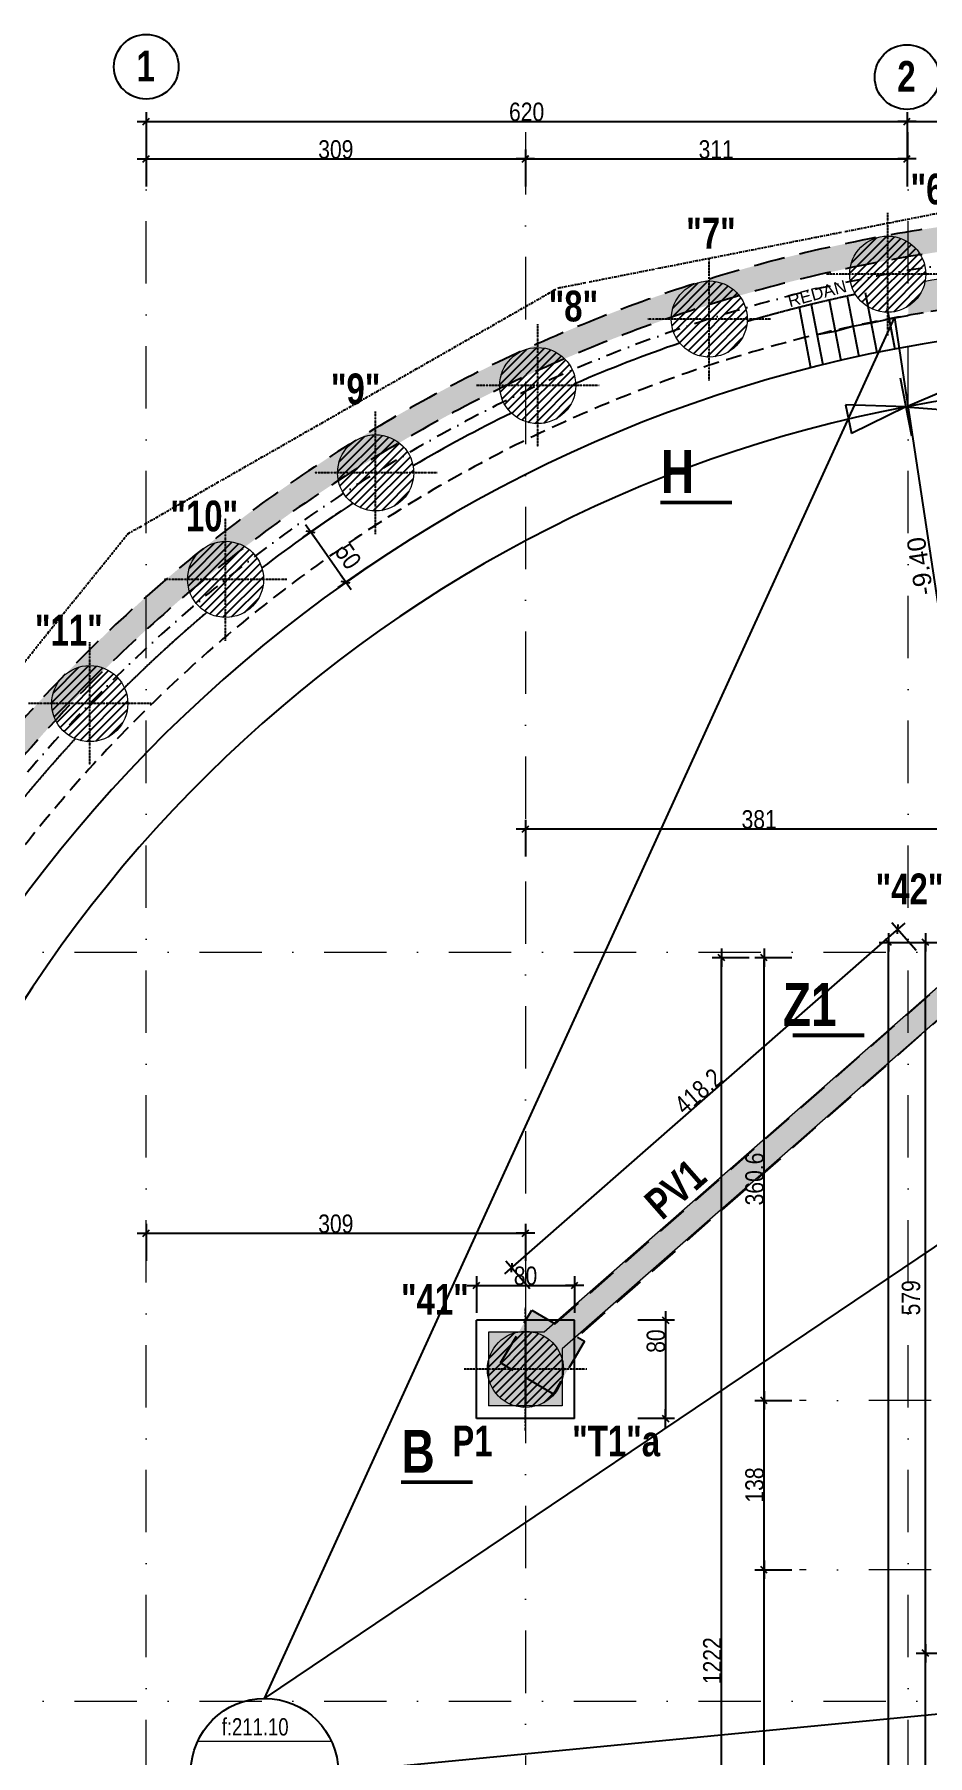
# Model space of a CAD drawing. Header units: millimetres. Extents: x 0 to 26991, y -21919 to -4.
# Drawn here: x 15247 to 15975, y -19179 to -17778 of the extents above; entities that cross this region are included whole.
import ezdxf
from ezdxf.enums import TextEntityAlignment as Align

# ---------------------------------------------------------------- set-up
doc = ezdxf.new("R2010")
doc.units = ezdxf.units.MM
doc.linetypes.add('CACHEX2', pattern=[19.05, 12.7, -6.35])
doc.linetypes.add('TIRETPTX2', pattern=[50.8, 25.4, -12.7, 0, -12.7])
for name, color, linetype in [('01_cote_gen', 4, 'Continuous'), ('01_linteaux', 2, 'Continuous'), ('01_murs_sup', 2, 'CACHEX2'), ('01_poch_murs', 253, 'Continuous'), ('01_texte', 230, 'Continuous'), ('AA_COTES', 2, 'Continuous')]:
    doc.layers.add(name, color=color, linetype=linetype)
for name, color, linetype, lineweight in [('01_murs_coup', 5, 'Continuous', 60), ('01_PIEUX', 5, 'Continuous', 60), ('01_tram_axes', 2, 'TIRETPTX2', 9)]:
    doc.layers.add(name, color=color, linetype=linetype, lineweight=lineweight)
doc.styles.add('Eurostile', font='')
doc.styles.add('impact', font='impact.ttf')
doc.styles.add('MATTE_TXT', font='arial.ttf')
doc.styles.add('STYLE2', font='ARIALN.TTF')
doc.styles.get('Eurostile').set_extended_font_data('Eurostile')
doc.dimstyles.new('JB50', dxfattribs={"dimscale": 0.1, "dimtxt": 150, "dimasz": 15, "dimexe": 0.1, "dimexo": 0.1, "dimgap": 0.09, "dimtad": 1, "dimdec": 1, "dimdsep": 46, "dimtxsty": 'STYLE2', "dimblk1": 'BOND_G', "dimblk2": 'BOND_D', "dimsah": 1, "dimcen": 1.5, "dimdle": 0.01, "dimse1": 1, "dimse2": 1, "dimclrd": 4, "dimclre": 2, "dimclrt": 6, "dimazin": 2, "dimtfac": 2.333333, "dimtdec": 1, "dimtix": 1, "dimtmove": 2, "dimatfit": 3, "dimldrblk": 'BOND_G', "dimfxl": 1, "dimtolj": 1, "dimtzin": 0, "dimarcsym": 0})
pattern_1 = [(135, (-53.299, 4582.9386), (-11.2253202, 9e-16), [7.9375, -7.9375])]

# ---------------------------------------------------------------- blocks, each defined once
blk = doc.blocks.new('BOND_G')
at = {"layer": 'AA_COTES', "color": 0}
for p, q in [((0, -5), (0, 15)), ((5, 0), (-5, 0)), ((1.77, 1.77), (-1.77, -1.77))]:
    blk.add_line(p, q, dxfattribs=at)
blk = doc.blocks.new('BOND_D')
at = {"layer": 'AA_COTES', "color": 0}
for p, q in [((5, 0), (-5, 0)), ((-1.77, -1.77), (1.77, 1.77)), ((0, 5), (0, -15))]:
    blk.add_line(p, q, dxfattribs=at)
blk = doc.blocks.new('*D1615')
at = {"layer": '01_cote_gen', "color": 4, "lineweight": -2, "transparency": 16777216}
blk.add_line((15943, -20173.5), (15943, -18518.5), dxfattribs=at)
at = {"layer": 'Defpoints', "color": 0, "transparency": 16777216}
for p in [(15943, -18517), (16474, -18517), (16371.8, -20175)]:
    blk.add_point(p, dxfattribs=at)
at = {"layer": '01_cote_gen', "color": 4, "lineweight": -2, "transparency": 16777216, "xscale": 1.5, "yscale": 1.5, "zscale": 1.5}
for name, p, rotation in [('BOND_D', (15943, -18517), 90), ('BOND_G', (15943, -20175), 270)]:
    blk.add_blockref(name, p, dxfattribs=dict(at, rotation=rotation))
at = {"layer": '01_cote_gen', "color": 6, "transparency": 16777216, "insert": (15935.3, -19346), "char_height": 15, "attachment_point": 5, "rotation": 90, "style": 'STYLE2'}
blk.add_mtext('\\A1;1658', dxfattribs=at)
blk = doc.blocks.new('*D1493')
at = {"layer": '01_cote_gen', "color": 4, "lineweight": -2, "transparency": 16777216}
blk.add_line((15973.2, -19094.4), (15973.2, -18518.5), dxfattribs=at)
at = {"layer": 'Defpoints', "color": 0, "transparency": 16777216}
for p in [(15973.2, -18517), (16048, -18517), (16048, -19095.9)]:
    blk.add_point(p, dxfattribs=at)
at = {"layer": '01_cote_gen', "color": 4, "lineweight": -2, "transparency": 16777216, "xscale": 1.5, "yscale": 1.5, "zscale": 1.5}
for name, p, rotation in [('BOND_D', (15973.2, -18517), 90), ('BOND_G', (15973.2, -19095.9), 270)]:
    blk.add_blockref(name, p, dxfattribs=dict(at, rotation=rotation))
at = {"layer": '01_cote_gen', "color": 6, "transparency": 16777216, "insert": (15961.5, -18806.4), "char_height": 15, "attachment_point": 5, "rotation": 90, "style": 'STYLE2'}
blk.add_mtext('\\A1;579', dxfattribs=at)
blk = doc.blocks.new('*D1494')
at = {"layer": '01_cote_gen', "color": 4, "lineweight": -2, "transparency": 16777216}
blk.add_line((15973.2, -20173.5), (15973.2, -19097.4), dxfattribs=at)
at = {"layer": 'Defpoints', "color": 0, "transparency": 16777216}
for p in [(15973.2, -19095.9), (15995.7, -19095.9), (15965.7, -20175)]:
    blk.add_point(p, dxfattribs=at)
at = {"layer": '01_cote_gen', "color": 4, "lineweight": -2, "transparency": 16777216, "xscale": 1.5, "yscale": 1.5, "zscale": 1.5}
for name, p, rotation in [('BOND_D', (15973.2, -19095.9), 90), ('BOND_G', (15973.2, -20175), 270)]:
    blk.add_blockref(name, p, dxfattribs=dict(at, rotation=rotation))
at = {"layer": '01_cote_gen', "color": 6, "transparency": 16777216, "insert": (15965.6, -19635.4), "char_height": 15, "attachment_point": 5, "rotation": 90, "style": 'STYLE2'}
blk.add_mtext('\\A1;1079', dxfattribs=at)
blk = doc.blocks.new('*D1770')
at = {"layer": '01_cote_gen', "color": 4, "lineweight": -2, "transparency": 16777216}
blk.add_line((15339.7, -17848.4), (15956.7, -17848.4), dxfattribs=at)
at = {"layer": 'Defpoints', "color": 0, "transparency": 16777216}
for p in [(15338.2, -17852.1), (15958.2, -17848.4), (15958.2, -17852.1)]:
    blk.add_point(p, dxfattribs=at)
at = {"layer": '01_cote_gen', "color": 4, "lineweight": -2, "transparency": 16777216, "xscale": 1.5, "yscale": 1.5, "zscale": 1.5, "rotation": 180}
blk.add_blockref('BOND_G', (15338.2, -17848.4), dxfattribs=at)
at = {"layer": '01_cote_gen', "color": 4, "lineweight": -2, "transparency": 16777216, "xscale": 1.5, "yscale": 1.5, "zscale": 1.5}
blk.add_blockref('BOND_D', (15958.2, -17848.4), dxfattribs=at)
at = {"layer": '01_cote_gen', "color": 6, "transparency": 16777216, "insert": (15648.2, -17840.7), "char_height": 15, "attachment_point": 5, "style": 'STYLE2'}
blk.add_mtext('\\A1;620', dxfattribs=at)
blk = doc.blocks.new('*D1771')
at = {"layer": '01_cote_gen', "color": 4, "lineweight": -2, "transparency": 16777216}
blk.add_line((15959.7, -17848.4), (16506.7, -17848.4), dxfattribs=at)
at = {"layer": 'Defpoints', "color": 0, "transparency": 16777216}
for p in [(16508.2, -17809.9), (15958.2, -17852.1), (16508.2, -17848.4)]:
    blk.add_point(p, dxfattribs=at)
at = {"layer": '01_cote_gen', "color": 4, "lineweight": -2, "transparency": 16777216, "xscale": 1.5, "yscale": 1.5, "zscale": 1.5, "rotation": 180}
blk.add_blockref('BOND_G', (15958.2, -17848.4), dxfattribs=at)
at = {"layer": '01_cote_gen', "color": 4, "lineweight": -2, "transparency": 16777216, "xscale": 1.5, "yscale": 1.5, "zscale": 1.5}
blk.add_blockref('BOND_D', (16508.2, -17848.4), dxfattribs=at)
at = {"layer": '01_cote_gen', "color": 6, "transparency": 16777216, "insert": (16233.2, -17840.7), "char_height": 15, "attachment_point": 5, "style": 'STYLE2'}
blk.add_mtext('\\A1;550', dxfattribs=at)
blk = doc.blocks.new('*D1799')
at = {"layer": '01_cote_gen', "color": 4, "lineweight": -2, "ltscale": 3, "transparency": 16777216}
blk.add_line((15500, -18222.5), (15473.1, -18184), dxfattribs=at)
at = {"layer": 'Defpoints', "color": 0, "ltscale": 3, "transparency": 16777216}
for p in [(15478.2, -18178.6), (15472.3, -18182.7), (15506.7, -18219.7)]:
    blk.add_point(p, dxfattribs=at)
at = {"layer": '01_cote_gen', "color": 4, "lineweight": -2, "ltscale": 3, "transparency": 16777216, "xscale": 1.5, "yscale": 1.5, "zscale": 1.5}
for name, p, rotation in [('BOND_D', (15472.3, -18182.7), 124.8244641136882), ('BOND_G', (15500.8, -18223.8), 304.8244641136882)]:
    blk.add_blockref(name, p, dxfattribs=dict(at, rotation=rotation))
at = {"layer": '01_cote_gen', "color": 6, "ltscale": 3, "transparency": 16777216, "insert": (15502.8, -18202.6), "char_height": 15, "attachment_point": 5, "rotation": 304.8245, "style": 'STYLE2'}
blk.add_mtext('\\A1;50', dxfattribs=at)
blk = doc.blocks.new('*D1773')
at = {"layer": '01_cote_gen', "color": 4, "lineweight": -2, "ltscale": 3, "transparency": 16777216}
blk.add_line((15841.7, -18888.5), (15841.7, -18530.9), dxfattribs=at)
at = {"layer": 'Defpoints', "color": 0, "ltscale": 3, "transparency": 16777216}
for p in [(15829.5, -18529.4), (15841.7, -18529.4), (15864.2, -18890)]:
    blk.add_point(p, dxfattribs=at)
at = {"layer": '01_cote_gen', "color": 4, "lineweight": -2, "ltscale": 3, "transparency": 16777216, "xscale": 1.5, "yscale": 1.5, "zscale": 1.5}
for name, p, rotation in [('BOND_D', (15841.7, -18529.4), 90), ('BOND_G', (15841.7, -18890), 270)]:
    blk.add_blockref(name, p, dxfattribs=dict(at, rotation=rotation))
at = {"layer": '01_cote_gen', "color": 6, "ltscale": 3, "transparency": 16777216, "insert": (15834, -18709.7), "char_height": 15, "attachment_point": 5, "rotation": 90, "style": 'STYLE2'}
blk.add_mtext('\\A1;360.6', dxfattribs=at)
blk = doc.blocks.new('*D1774')
at = {"layer": '01_cote_gen', "color": 4, "lineweight": -2, "ltscale": 3, "transparency": 16777216}
blk.add_line((15339.7, -18753.8), (15645.8, -18753.8), dxfattribs=at)
at = {"layer": 'Defpoints', "color": 0, "ltscale": 3, "transparency": 16777216}
for p in [(15647.3, -18753.8), (15338.2, -18794.5), (15647.3, -18794.5)]:
    blk.add_point(p, dxfattribs=at)
at = {"layer": '01_cote_gen', "color": 4, "lineweight": -2, "ltscale": 3, "transparency": 16777216, "xscale": 1.5, "yscale": 1.5, "zscale": 1.5, "rotation": 180}
blk.add_blockref('BOND_G', (15338.2, -18753.8), dxfattribs=at)
at = {"layer": '01_cote_gen', "color": 4, "lineweight": -2, "ltscale": 3, "transparency": 16777216, "xscale": 1.5, "yscale": 1.5, "zscale": 1.5}
blk.add_blockref('BOND_D', (15647.3, -18753.8), dxfattribs=at)
at = {"layer": '01_cote_gen', "color": 6, "ltscale": 3, "transparency": 16777216, "insert": (15492.7, -18746.2), "char_height": 15, "attachment_point": 5, "style": 'STYLE2'}
blk.add_mtext('\\A1;309', dxfattribs=at)
blk = doc.blocks.new('*D1802')
at = {"layer": '01_cote_gen', "color": 4, "lineweight": -2, "ltscale": 3, "transparency": 16777216}
blk.add_line((15339.7, -17878.9), (15645.7, -17878.9), dxfattribs=at)
at = {"layer": 'Defpoints', "color": 0, "ltscale": 3, "transparency": 16777216}
for p in [(15647.2, -17878.9), (15338.2, -17943.7), (15647.2, -17981)]:
    blk.add_point(p, dxfattribs=at)
at = {"layer": '01_cote_gen', "color": 4, "lineweight": -2, "ltscale": 3, "transparency": 16777216, "xscale": 1.5, "yscale": 1.5, "zscale": 1.5, "rotation": 180}
blk.add_blockref('BOND_G', (15338.2, -17878.9), dxfattribs=at)
at = {"layer": '01_cote_gen', "color": 4, "lineweight": -2, "ltscale": 3, "transparency": 16777216, "xscale": 1.5, "yscale": 1.5, "zscale": 1.5}
blk.add_blockref('BOND_D', (15647.2, -17878.9), dxfattribs=at)
at = {"layer": '01_cote_gen', "color": 6, "ltscale": 3, "transparency": 16777216, "insert": (15492.7, -17871.3), "char_height": 15, "attachment_point": 5, "style": 'STYLE2'}
blk.add_mtext('\\A1;309', dxfattribs=at)
blk = doc.blocks.new('*D1803')
at = {"layer": '01_cote_gen', "color": 4, "lineweight": -2, "ltscale": 3, "transparency": 16777216}
blk.add_line((15648.8, -17878.9), (15956.7, -17878.9), dxfattribs=at)
at = {"layer": 'Defpoints', "color": 0, "ltscale": 3, "transparency": 16777216}
for p in [(15958.2, -17878.9), (15647.3, -17901.4), (15958.2, -18066.8)]:
    blk.add_point(p, dxfattribs=at)
at = {"layer": '01_cote_gen', "color": 4, "lineweight": -2, "ltscale": 3, "transparency": 16777216, "xscale": 1.5, "yscale": 1.5, "zscale": 1.5, "rotation": 180}
blk.add_blockref('BOND_G', (15647.3, -17878.9), dxfattribs=at)
at = {"layer": '01_cote_gen', "color": 4, "lineweight": -2, "ltscale": 3, "transparency": 16777216, "xscale": 1.5, "yscale": 1.5, "zscale": 1.5}
blk.add_blockref('BOND_D', (15958.2, -17878.9), dxfattribs=at)
at = {"layer": '01_cote_gen', "color": 6, "ltscale": 3, "transparency": 16777216, "insert": (15802.7, -17871.3), "char_height": 15, "attachment_point": 5, "style": 'STYLE2'}
blk.add_mtext('\\A1;311', dxfattribs=at)
blk = doc.blocks.new('*D1775')
at = {"layer": '01_cote_gen', "color": 4, "lineweight": -2, "ltscale": 3, "transparency": 16777216}
blk.add_line((15841.7, -19749.8), (15841.7, -19029.4), dxfattribs=at)
at = {"layer": 'Defpoints', "color": 0, "ltscale": 3, "transparency": 16777216}
for p in [(15841.7, -19027.9), (15901.6, -19027.9), (15908.9, -19751.3)]:
    blk.add_point(p, dxfattribs=at)
at = {"layer": '01_cote_gen', "color": 4, "lineweight": -2, "ltscale": 3, "transparency": 16777216, "xscale": 1.5, "yscale": 1.5, "zscale": 1.5}
for name, p, rotation in [('BOND_D', (15841.7, -19027.9), 90), ('BOND_G', (15841.7, -19751.3), 270)]:
    blk.add_blockref(name, p, dxfattribs=dict(at, rotation=rotation))
at = {"layer": '01_cote_gen', "color": 6, "ltscale": 3, "transparency": 16777216, "insert": (15834, -19389.6), "char_height": 15, "attachment_point": 5, "rotation": 90, "style": 'STYLE2'}
blk.add_mtext('\\A1;723.4', dxfattribs=at)
blk = doc.blocks.new('*D1776')
at = {"layer": '01_cote_gen', "color": 4, "lineweight": -2, "ltscale": 3, "transparency": 16777216}
blk.add_line((15841.7, -19026.4), (15841.7, -18891.5), dxfattribs=at)
at = {"layer": 'Defpoints', "color": 0, "ltscale": 3, "transparency": 16777216}
for p in [(15841.7, -18890), (15901.6, -18890), (15864.2, -19027.9)]:
    blk.add_point(p, dxfattribs=at)
at = {"layer": '01_cote_gen', "color": 4, "lineweight": -2, "ltscale": 3, "transparency": 16777216, "xscale": 1.5, "yscale": 1.5, "zscale": 1.5}
for name, p, rotation in [('BOND_D', (15841.7, -18890), 90), ('BOND_G', (15841.7, -19027.9), 270)]:
    blk.add_blockref(name, p, dxfattribs=dict(at, rotation=rotation))
at = {"layer": '01_cote_gen', "color": 6, "ltscale": 3, "transparency": 16777216, "insert": (15834, -18958.9), "char_height": 15, "attachment_point": 5, "rotation": 90, "style": 'STYLE2'}
blk.add_mtext('\\A1;138', dxfattribs=at)
blk = doc.blocks.new('*D1777')
at = {"layer": '01_cote_gen', "color": 4, "lineweight": -2, "ltscale": 3, "transparency": 16777216}
blk.add_line((15807, -19749.8), (15807, -18530.9), dxfattribs=at)
at = {"layer": 'Defpoints', "color": 0, "ltscale": 3, "transparency": 16777216}
for p in [(15807, -18529.4), (15857.6, -18529.4), (15756.9, -19751.3)]:
    blk.add_point(p, dxfattribs=at)
at = {"layer": '01_cote_gen', "color": 4, "lineweight": -2, "ltscale": 3, "transparency": 16777216, "xscale": 1.5, "yscale": 1.5, "zscale": 1.5}
for name, p, rotation in [('BOND_D', (15807, -18529.4), 90), ('BOND_G', (15807, -19751.3), 270)]:
    blk.add_blockref(name, p, dxfattribs=dict(at, rotation=rotation))
at = {"layer": '01_cote_gen', "color": 6, "ltscale": 3, "transparency": 16777216, "insert": (15799.5, -19102), "char_height": 15, "attachment_point": 5, "rotation": 90, "style": 'STYLE2'}
blk.add_mtext('\\A1;1222', dxfattribs=at)
blk = doc.blocks.new('*D1787')
at = {"layer": '01_cote_gen', "color": 4, "lineweight": -2, "ltscale": 3, "transparency": 16777216}
blk.add_line((15608.8, -18796.3), (15685.8, -18796.3), dxfattribs=at)
at = {"layer": 'Defpoints', "color": 0, "ltscale": 3, "transparency": 16777216}
for p in [(15687.3, -18796.3), (15607.3, -18874), (15687.3, -18874)]:
    blk.add_point(p, dxfattribs=at)
at = {"layer": '01_cote_gen', "color": 4, "lineweight": -2, "ltscale": 3, "transparency": 16777216, "xscale": 1.5, "yscale": 1.5, "zscale": 1.5, "rotation": 180}
blk.add_blockref('BOND_G', (15607.3, -18796.3), dxfattribs=at)
at = {"layer": '01_cote_gen', "color": 4, "lineweight": -2, "ltscale": 3, "transparency": 16777216, "xscale": 1.5, "yscale": 1.5, "zscale": 1.5}
blk.add_blockref('BOND_D', (15687.3, -18796.3), dxfattribs=at)
at = {"layer": '01_cote_gen', "color": 6, "ltscale": 3, "transparency": 16777216, "insert": (15647.3, -18788.6), "char_height": 15, "attachment_point": 5, "style": 'STYLE2'}
blk.add_mtext('\\A1;80', dxfattribs=at)
blk = doc.blocks.new('*D1788')
at = {"layer": '01_cote_gen', "color": 4, "lineweight": -2, "ltscale": 3, "transparency": 16777216}
blk.add_line((15761.3, -18826.2), (15761.3, -18903.2), dxfattribs=at)
at = {"layer": 'Defpoints', "color": 0, "ltscale": 3, "transparency": 16777216}
for p in [(15686.3, -18824.7), (15687.3, -18904.7), (15761.3, -18904.7)]:
    blk.add_point(p, dxfattribs=at)
at = {"layer": '01_cote_gen', "color": 4, "lineweight": -2, "ltscale": 3, "transparency": 16777216, "xscale": 1.5, "yscale": 1.5, "zscale": 1.5}
for name, p, rotation in [('BOND_G', (15761.3, -18824.7), 90), ('BOND_D', (15761.3, -18904.7), 270)]:
    blk.add_blockref(name, p, dxfattribs=dict(at, rotation=rotation))
at = {"layer": '01_cote_gen', "color": 6, "ltscale": 3, "transparency": 16777216, "insert": (15753.6, -18841.7), "char_height": 15, "attachment_point": 5, "rotation": 90, "style": 'STYLE2'}
blk.add_mtext('\\A1;80', dxfattribs=at)
blk = doc.blocks.new('*D1815')
at = {"layer": '01_cote_gen', "color": 4, "lineweight": -2, "transparency": 16777216}
blk.add_line((15648.8, -18424.6), (16026.7, -18424.6), dxfattribs=at)
at = {"layer": 'Defpoints', "color": 0, "transparency": 16777216}
for p in [(16028.2, -18424.6), (15647.3, -18451.6), (16028.2, -18451.6)]:
    blk.add_point(p, dxfattribs=at)
at = {"layer": '01_cote_gen', "color": 4, "lineweight": -2, "transparency": 16777216, "xscale": 1.5, "yscale": 1.5, "zscale": 1.5, "rotation": 180}
blk.add_blockref('BOND_G', (15647.3, -18424.6), dxfattribs=at)
at = {"layer": '01_cote_gen', "color": 4, "lineweight": -2, "transparency": 16777216, "xscale": 1.5, "yscale": 1.5, "zscale": 1.5}
blk.add_blockref('BOND_D', (16028.2, -18424.6), dxfattribs=at)
at = {"layer": '01_cote_gen', "color": 6, "transparency": 16777216, "insert": (15837.7, -18416.9), "char_height": 15, "attachment_point": 5, "style": 'STYLE2'}
blk.add_mtext('\\A1;381', dxfattribs=at)
blk = doc.blocks.new('*D1822')
at = {"layer": '01_cote_gen', "color": 4, "lineweight": -2, "transparency": 16777216}
blk.add_line((15637.2, -18780.9), (15949.6, -18507.3), dxfattribs=at)
at = {"layer": 'Defpoints', "color": 0, "transparency": 16777216}
for p in [(15950.7, -18506.3), (15988.2, -18549.1), (15673.6, -18824.7)]:
    blk.add_point(p, dxfattribs=at)
at = {"layer": '01_cote_gen', "color": 4, "lineweight": -2, "transparency": 16777216, "xscale": 1.5, "yscale": 1.5, "zscale": 1.5}
for name, p, rotation in [('BOND_D', (15950.7, -18506.3), 41.2122092456602), ('BOND_G', (15636.1, -18781.9), 221.2122092456602)]:
    blk.add_blockref(name, p, dxfattribs=dict(at, rotation=rotation))
at = {"layer": '01_cote_gen', "color": 6, "transparency": 16777216, "insert": (15788.3, -18638.3), "char_height": 15, "attachment_point": 5, "rotation": 41.2122, "style": 'STYLE2'}
blk.add_mtext('\\A1;418.2', dxfattribs=at)

msp = doc.modelspace()

# ---------------------------------------------------------------- hatches: boundary and pattern name
at = {"layer": '01_murs_sup'}
h = msp.add_hatch(dxfattribs=at)
h.set_pattern_fill('DASH', color=256, scale=2.5, angle=135)
h.set_pattern_definition(pattern_1)
h.paths.add_polyline_path([(16702.22, -17921.97), (16121.62, -17921.97, 0.3086562), (14990.88, -18752.71), (14784.2, -19435.8, 0.8815934), (16413.22, -20219.3), (16413.22, -20305), (16517.22, -20305), (16517.22, -20174.96), (17705.22, -20174.96), (17705.22, -19646.96), (17685.22, -19646.96), (17685.22, -20149.96), (17128.22, -20149.96), (17128.22, -19646.96), (17108.22, -19646.96), (17108.22, -20149.96), (16517.22, -20149.96), (16517.22, -19646.98), (16497.22, -19646.98), (16497.22, -20149.96), (16413.22, -20149.96), (16413.22, -20181.42, -0.8977307), (14803.26, -19441.87), (15009.9, -18758.93, -0.3084793), (16121.97, -17941.97), (16702.22, -17941.97)])
h.paths.add_polyline_path([(16497.22, -20175), (16497.22, -20285), (16433.22, -20285), (16433.22, -20175)], flags=16)
h = msp.add_hatch(dxfattribs=at)
h.set_pattern_fill('DASH', color=256, scale=2.5, angle=135)
h.set_pattern_definition(pattern_1)
h.paths.add_polyline_path([(18906.12, -18516.96), (17707.22, -18516.96), (17707.22, -19046.96), (17727.22, -19046.96), (17727.22, -18541.96), (18284.22, -18541.96), (18284.22, -19046.96), (18304.22, -19046.96), (18304.22, -18541.96), (18564.22, -18541.96), (18564.22, -19046.96), (18584.22, -19046.96), (18584.22, -18541.96), (18906.12, -18541.96)])
h.paths.add_polyline_path([(19130.22, -18516.96), (18996.12, -18516.96), (18996.12, -18541.96), (19110.22, -18541.96), (19110.22, -20149.96), (18849.22, -20149.96), (18849.22, -19596.96), (18687.42, -19596.96), (18687.42, -19616.96), (18692.22, -19616.96), (18692.22, -20149.96), (18685.22, -20149.96), (18685.22, -20174.96), (18693.22, -20174.96), (18693.22, -20308.94), (18709.22, -20308.94), (18709.22, -20174.96), (18720.22, -20174.96), (18720.22, -20149.96), (18709.22, -20149.96), (18709.22, -19616.96), (18830.22, -19616.96), (18830.22, -20149.96), (18826.91, -20149.96), (18826.91, -20174.96), (18829.22, -20174.96), (18829.22, -20308.94), (18845.22, -20308.94), (18845.22, -20174.96), (19130.22, -20174.96)])
h.paths.add_polyline_path([(18572.22, -19616.96), (18584.22, -19616.96), (18584.22, -19596.96), (18554.22, -19596.96), (18554.22, -20149.96), (18304.22, -20149.96), (18304.22, -19646.96), (18284.22, -19646.96), (18284.22, -20149.96), (17727.22, -20149.96), (17727.22, -19646.96), (17707.22, -19646.96), (17707.22, -20174.96), (18577.22, -20174.96), (18577.22, -20149.96), (18572.22, -20149.96)])
h.paths.add_polyline_path([(17705.22, -18516.96), (16025.15, -18516.96), (15671.42, -18827.7), (15652.33, -18816.44), (15626.93, -18859.51), (15670, -18884.91), (15695.4, -18841.84), (15689.55, -18838.39), (16026.78, -18541.96), (16312.22, -18541.96), (16312.22, -19095.92), (16572.22, -19095.92), (16572.22, -19077.92), (16517.22, -19077.92), (16517.23, -18839.96), (16497.23, -18839.96), (16497.22, -19077.92), (16332.22, -19077.92), (16332.22, -18729.96), (16340.22, -18729.96), (16340.22, -18711.96), (16332.22, -18711.96), (16332.22, -18541.96), (16682.22, -18541.96), (16682.22, -18711.96), (16442.22, -18711.96), (16442.22, -18729.96), (16497.23, -18729.96), (16497.23, -18737.96), (16517.23, -18737.96), (16517.23, -18729.96), (16682.22, -18729.96), (16682.22, -19077.92), (16674.22, -19077.92), (16674.22, -19095.92), (16700.22, -19095.92), (16700.22, -18541.96), (17108.22, -18541.96), (17108.22, -19046.96), (17128.22, -19046.96), (17128.22, -18541.96), (17685.22, -18541.96), (17685.22, -19046.96), (17705.22, -19046.96)])
at = {"layer": '01_poch_murs'}
h = msp.add_hatch(dxfattribs=at)
h.set_pattern_fill('ANSI31', color=256, scale=1.5)
h.set_pattern_definition([(45, (-2266.2296, -9269.5257), (-3.367596, 3.367596), [])])
h.paths.add_polyline_path([(15942.46, -17941.79, 0.4142136), (15911.46, -17972.79), (15942.46, -17972.79)])
h.paths.add_polyline_path([(15942.46, -17972.79), (15911.46, -17972.79, 0.4142136), (15942.46, -18003.79)])
h.paths.add_polyline_path([(15942.46, -17941.79), (15942.46, -17972.79), (15973.46, -17972.79, 0.4142136)])
h.paths.add_polyline_path([(15973.46, -17972.79), (15942.46, -17972.79), (15942.46, -18003.79, 0.4142136)])
at = {"layer": '01_poch_murs', "ltscale": 3}
h = msp.add_hatch(color=256, dxfattribs=at)
h.dxf.hatch_style = 1
h.paths.add_polyline_path([(16212.32, -17964.24), (16120.38, -17965.09, -0.6667086), (16063.2, -17967.53, 0.0189179), (15972.9, -17978.66, -0.2058076), (15959.15, -17998.92), (15959.15, -18006.35, -0.0349764), (16122.8, -17988.97), (16311.48, -17988.97), (16311.48, -17963.97), (16270.18, -17963.97, -0.686668)])
at = {"layer": '01_poch_murs'}
h = msp.add_hatch(dxfattribs=at)
h.set_pattern_fill('ANSI31', color=256, scale=1.5)
h.set_pattern_definition([(45, (-2411.6547, -9306.0733), (-3.367596, 3.367596), [])])
h.paths.add_polyline_path([(15797.04, -17978.34, 0.4142136), (15766.04, -18009.34), (15797.04, -18009.34)])
h.paths.add_polyline_path([(15797.04, -18009.34), (15766.04, -18009.34, 0.4142136), (15797.04, -18040.34)])
h.paths.add_polyline_path([(15797.04, -17978.34), (15797.04, -18009.34), (15828.04, -18009.34, 0.4142136)])
h.paths.add_polyline_path([(15828.04, -18009.34), (15797.04, -18009.34), (15797.04, -18040.34, 0.4142136)])
at = {"layer": '01_poch_murs', "ltscale": 3}
h = msp.add_hatch(color=256, dxfattribs=at)
h.dxf.hatch_style = 1
h.paths.add_polyline_path([(15942.46, -18003.79), (15942.46, -18009.43, -0.0002252), (15943.5, -18009.23)])
at = {"layer": '01_poch_murs'}
h = msp.add_hatch(dxfattribs=at)
h.set_pattern_fill('ANSI31', color=256, scale=1.5)
h.set_pattern_definition([(45, (-2551.4635, -9360.274), (-3.367596, 3.367596), [])])
h.paths.add_polyline_path([(15657.23, -18032.54, 0.4142136), (15626.23, -18063.54), (15657.23, -18063.54)])
h.paths.add_polyline_path([(15657.23, -18063.54), (15626.23, -18063.54, 0.4142136), (15657.23, -18094.54)])
h.paths.add_polyline_path([(15657.23, -18032.54), (15657.23, -18063.54), (15688.23, -18063.54, 0.4142136)])
h.paths.add_polyline_path([(15688.23, -18063.54), (15657.23, -18063.54), (15657.23, -18094.54, 0.4142136)])
h = msp.add_hatch(dxfattribs=at)
h.set_pattern_fill('ANSI31', color=256, scale=1.5)
h.set_pattern_definition([(45, (-2683.522, -9431.3004), (-3.367596, 3.367596), [])])
h.paths.add_polyline_path([(15525.17, -18103.57, 0.4142136), (15494.17, -18134.57), (15525.17, -18134.57)])
h.paths.add_polyline_path([(15525.17, -18134.57), (15494.17, -18134.57, 0.4142136), (15525.17, -18165.57)])
h.paths.add_polyline_path([(15525.17, -18103.57), (15525.17, -18134.57), (15556.17, -18134.57, 0.4142136)])
h.paths.add_polyline_path([(15556.17, -18134.57), (15525.17, -18134.57), (15525.17, -18165.57, 0.4142136)])
h = msp.add_hatch(dxfattribs=at)
h.set_pattern_fill('ANSI31', color=256, scale=1.5)
h.set_pattern_definition([(45, (-2805.8146, -9518.0685), (-3.367596, 3.367596), [])])
h.paths.add_polyline_path([(15402.88, -18190.34, 0.4142136), (15371.88, -18221.34), (15402.88, -18221.34)])
h.paths.add_polyline_path([(15402.88, -18221.34), (15371.88, -18221.34, 0.4142136), (15402.88, -18252.34)])
h.paths.add_polyline_path([(15402.88, -18190.34), (15402.88, -18221.34), (15433.88, -18221.34, 0.4142136)])
h.paths.add_polyline_path([(15433.88, -18221.34), (15402.88, -18221.34), (15402.88, -18252.34, 0.4142136)])
h = msp.add_hatch(dxfattribs=at)
h.set_pattern_fill('ANSI31', color=256, scale=1.5)
h.set_pattern_definition([(45, (-2916.475, -9619.254), (-3.367596, 3.367596), [])])
h.paths.add_polyline_path([(15292.22, -18291.52, 0.4142136), (15261.22, -18322.52), (15292.22, -18322.52)])
h.paths.add_polyline_path([(15292.22, -18322.52), (15261.22, -18322.52, 0.4142136), (15292.22, -18353.52)])
h.paths.add_polyline_path([(15292.22, -18291.52), (15292.22, -18322.52), (15323.22, -18322.52, 0.4142136)])
h.paths.add_polyline_path([(15323.22, -18322.52), (15292.22, -18322.52), (15292.22, -18353.52, 0.4142136)])
h = msp.add_hatch(color=256, dxfattribs=at)
h.dxf.hatch_style = 1
h.paths.add_polyline_path([(16292.22, -18516.96), (16056.66, -18516.96, -0.1023552), (16059.21, -18529.26, -0.1059186), (16056.48, -18541.96), (16292.22, -18541.96)])
h.paths.add_polyline_path([(16312.22, -18516.96), (16292.22, -18516.96), (16292.22, -18541.96), (16312.22, -18541.96)])
h.paths.add_polyline_path([(16059.21, -18529.26, 0.1023552), (16056.66, -18516.96), (16024.93, -18516.96), (15999, -18539.66, 0.1661434), (16011.48, -18555.36), (16026.78, -18541.96), (16056.48, -18541.96, 0.1059186)])
h.paths.add_polyline_path([(16011.48, -18555.36, -0.1661434), (15999, -18539.66), (15662.46, -18834.41), (15653.93, -18834.41, -0.2819136), (15677.25, -18856.87), (15677.25, -18848.02)])
h.paths.add_polyline_path([(15640.58, -18834.41), (15617.25, -18834.41), (15617.25, -18856.87, -0.2819136)], flags=17)
h.paths.add_polyline_path([(15677.25, -18872.49, -0.2629516), (15656.05, -18894.41), (15677.25, -18894.41)], flags=17)
h.paths.add_polyline_path([(15617.25, -18872.49), (15617.25, -18894.41), (15638.46, -18894.41, -0.2629516)], flags=17)
h.paths.add_polyline_path([(15677.25, -18856.87, 0.2819136), (15653.93, -18834.41), (15640.58, -18834.41, 0.2819136), (15617.25, -18856.87), (15617.25, -18872.49, 0.2629516), (15638.46, -18894.41), (15656.05, -18894.41, 0.2629516), (15677.25, -18872.49)])
h = msp.add_hatch(dxfattribs=at)
h.set_pattern_fill('ANSI31', color=256, scale=1.5)
h.set_pattern_definition([(45, (-2561.4383, -10161.4155), (-3.367596, 3.367596), [])])
h.paths.add_polyline_path([(15647.25, -18833.68, 0.4142136), (15616.25, -18864.68), (15647.25, -18864.68)])
h.paths.add_polyline_path([(15647.25, -18864.68), (15616.25, -18864.68, 0.4142136), (15647.25, -18895.68)])
h.paths.add_polyline_path([(15647.25, -18833.68), (15647.25, -18864.68), (15678.25, -18864.68, 0.4142136)])
h.paths.add_polyline_path([(15678.25, -18864.68), (15647.25, -18864.68), (15647.25, -18895.68, 0.4142136)])

# ---------------------------------------------------------------- linework, layer by layer
at = {"layer": '01_cote_gen', "ltscale": 3}
msp.add_line((15647.25, -18825.4), (15647.25, -18894.41), dxfattribs=at)
at = {"layer": '01_linteaux', "linetype": 'TIRETPTX2', "ltscale": 0.01}
for p, q in [((15942.46, -18022.79), (15942.46, -17922.79)), ((15797.04, -18059.34), (15797.04, -17959.34)), ((15992.46, -17972.79), (15892.46, -17972.79)), ((15847.04, -18009.34), (15747.04, -18009.34)), ((15657.23, -18113.54), (15657.23, -18013.54)), ((15707.23, -18063.54), (15607.23, -18063.54)), ((15525.17, -18184.57), (15525.17, -18084.57)), ((15575.17, -18134.57), (15475.17, -18134.57)), ((15402.88, -18271.34), (15402.88, -18171.34)), ((15452.88, -18221.34), (15352.88, -18221.34)), ((15292.22, -18372.52), (15292.22, -18272.52)), ((15342.22, -18322.52), (15242.22, -18322.52)), ((15647.25, -18914.68), (15647.25, -18814.68)), ((15697.25, -18864.68), (15597.25, -18864.68))]:
    msp.add_line(p, q, dxfattribs=at)
at = {"layer": '01_linteaux'}
for p, q in [((15880.16, -17997.44), (15889.57, -18046.61)), ((15894.76, -17993.97), (15904.18, -18043.11)), ((15909.42, -17990.73), (15918.82, -18039.81)), ((15924.12, -17987.77), (15933.47, -18036.61)), ((15879.86, -18049.04), (15870.44, -17999.85)), ((15941.84, -18000.52), (15948.21, -18033.79)), ((15942.46, -18003.79), (15948.21, -18033.79)), ((15687.25, -18824.68), (15607.25, -18824.68)), ((15607.25, -18904.68), (15607.25, -18824.68)), ((15687.25, -18904.68), (15687.25, -18824.68)), ((15687.25, -18904.68), (15607.25, -18904.68))]:
    msp.add_line(p, q, dxfattribs=at)
at = {"layer": '01_linteaux', "color": 5, "linetype": 'TIRETPTX2', "ltscale": 0.1}
msp.add_line((15072.22, -18495.4), (15323.29, -18184.18), dxfattribs=at)
at = {"layer": '01_linteaux', "linetype": 'TIRETPTX2', "ltscale": 0.5}
msp.add_arc((16165.01, -19165.94), 1213.73, 91.99092, 160.61055, dxfattribs=at)
at = {"layer": '01_linteaux', "linetype": 'CACHEX2'}
msp.add_arc((16165.01, -19165.94), 1177.73, 92.05395, 160.46959, dxfattribs=at)
at = {"layer": '01_linteaux'}
for radius, start, end in [(1152.73, 92.0761, 160.43927), (1202.73, 109.02311, 113.35721), (1202.73, 116.10611, 120.44021), (1202.73, 123.18911, 127.52321)]:
    msp.add_arc((16165.01, -19165.94), radius, start, end, dxfattribs=at)
at = {"layer": '01_linteaux', "color": 5, "linetype": 'TIRETPTX2', "ltscale": 0.1}
for points in [[(15673.72, -17984.08), (15866.93, -17946.04), (16060.14, -17908.01)], [(15323.29, -18184.18), (15498.5, -18084.13), (15673.72, -17984.08)], [(15323.29, -18184.18), (15498.5, -18084.13), (15673.72, -17984.08)]]:
    msp.add_open_spline(points, degree=2, dxfattribs=at)
at = {"layer": '01_murs_coup', "linetype": 'Continuous', "lineweight": 5}
for p, q in [((16024.93, -18516.96), (15662.46, -18834.41)), ((16026.78, -18541.96), (15677.25, -18848.02)), ((15617.25, -18834.41), (15617.25, -18894.41)), ((15662.46, -18834.41), (15617.25, -18834.41)), ((15677.25, -18848.02), (15677.25, -18894.41)), ((15677.25, -18894.41), (15617.25, -18894.41)), ((15380.11, -19167.59), (15489.13, -19167.59))]:
    msp.add_line(p, q, dxfattribs=at)
for start, end in [(94.85607, 99.19121), (101.94011, 106.27421), (130.27211, 134.60621), (137.35511, 141.68921)]:
    msp.add_arc((16165.01, -19165.94), 1202.73, start, end, dxfattribs=at)
at = {"layer": '01_murs_sup', "ltscale": 2}
for p, q in [((15671.42, -18827.7), (16025.15, -18516.96)), ((16026.78, -18541.96), (15689.55, -18838.39)), ((15626.93, -18859.51), (15652.33, -18816.44)), ((15652.33, -18816.44), (15671.42, -18827.7)), ((15689.55, -18838.39), (15695.4, -18841.84)), ((15695.4, -18841.84), (15670, -18884.91)), ((15670, -18884.91), (15626.93, -18859.51))]:
    msp.add_line(p, q, dxfattribs=at)
for radius, start, end in [(1244.73, 91.99092, 160.61055), (1224.73, 92.00464, 160.58977)]:
    msp.add_arc((16165.01, -19165.94), radius, start, end, dxfattribs=at)
at = {"layer": '01_murs_sup', "ltscale": 0.05}
for start, end in [(101.94011, 106.27421), (130.27211, 134.60621), (137.35511, 141.68921)]:
    msp.add_arc((16165.01, -19165.94), 1202.73, start, end, dxfattribs=at)
at = {"layer": '01_PIEUX', "linetype": 'Continuous', "lineweight": 5}
for centre in [(15942.46, -17972.79), (15797.04, -18009.34), (15657.23, -18063.54), (15525.17, -18134.57), (15402.88, -18221.34), (15292.22, -18322.52), (15647.25, -18864.68)]:
    msp.add_circle(centre, 31, dxfattribs=at)
at = {"layer": '01_poch_murs', "ltscale": 3}
for p, q in [((15928.84, -18012.43), (15947.86, -18008.41)), ((15947.86, -18008.41), (15959.15, -18006.35)), ((15884.86, -18022.02), (15899.6, -18019.2)), ((15899.6, -18019.2), (15914.11, -18015.25)), ((15914.11, -18015.25), (15928.84, -18012.43))]:
    msp.add_line(p, q, dxfattribs=at)
at = {"layer": '01_texte'}
for p, q in [((15434.62, -19132.67), (15947.86, -18008.41)), ((15947.86, -18008.41), (16024.93, -18516.76)), ((15952.71, -18057.32), (15961.72, -18104.38)), ((15957.22, -18080.85), (16002.54, -18061.44)), ((15957.22, -18080.85), (15907.94, -18079.32)), ((15907.94, -18079.32), (15912.89, -18102.44)), ((15957.22, -18080.85), (15912.89, -18102.44)), ((15957.22, -18080.85), (16006.37, -18084.76)), ((15434.62, -19132.67), (16312.22, -18541.96)), ((16497.22, -19095.96), (15494.62, -19192.67))]:
    msp.add_line(p, q, dxfattribs=at)
at = {"layer": '01_texte', "const_width": 3}
for points in [[(15815.63, -18158.73), (15757.13, -18158.73)], [(15923.38, -18592.68), (15864.88, -18592.68)], [(15604.21, -18956.62), (15545.71, -18956.62)]]:
    msp.add_lwpolyline(points, dxfattribs=at)
at = {"layer": '01_texte'}
for centre, radius in [((15338.21, -17803.89), 26.34), ((15958.2, -17812.3), 26.34), ((15434.62, -19192.67), 60)]:
    msp.add_circle(centre, radius, dxfattribs=at)
msp.add_arc((16165.01, -19165.94), 1104.81, 92.12065, 160.3783, dxfattribs=at)
at = {"layer": '01_tram_axes', "color": 253, "ltscale": 2}
for p, q in [((15338.19, -20726.3), (15338.19, -17857.1)), ((15647.25, -17857.1), (15647.25, -20761.55)), ((15959.15, -20726.3), (15959.15, -17857.1)), ((14466.2, -18524.96), (21640.16, -18524.96)), ((16181.22, -18889.98), (15870.48, -18889.96)), ((16181.22, -19027.96), (15870.48, -19027.94)), ((14466.2, -19134.96), (21640.06, -19134.78))]:
    msp.add_line(p, q, dxfattribs=at)

# ---------------------------------------------------------------- texts
at = {"layer": '01_texte', "style": 'impact'}
for s, height, rotation, p in [('"6"', 25, 0, (15981.22, -17923.44)), ('"7"', 25, 0, (15798.39, -17959.41)), ('"8"', 25, 0, (15686.3, -18018.78)), ('"9"', 25, 0, (15508.85, -18086.24)), ('H', 35, 0, (15771.14, -18161.58)), ('"10"', 25, 0, (15385.47, -18189.73)), ('"11"', 25, 0, (15275.11, -18282.71)), ('"42"', 25, 0, (15960.23, -18493.41)), ('Z1', 35, 0, (15878.9, -18595.53)), ('PV1', 25, 41.29096, (15782.53, -18732.82)), ('"41"', 25, 0, (15573.44, -18827.61)), ('B', 35, 0, (15559.73, -18959.47)), ('P1', 25, 0, (15604.04, -18943.03)), ('"T1"a', 25, 0, (15721.12, -18943.03))]:
    msp.add_text(s, height=height, rotation=rotation, dxfattribs=at).set_placement(p, align=Align.BOTTOM_CENTER)
at = {"layer": '01_texte', "style": 'MATTE_TXT'}
for s, height, rotation, p in [('REDAN', 10, 15.15605, (15862.64, -17999.75)), ('-9.40', 15, 98.61743, (15979.71, -18233.15))]:
    msp.add_text(s, height=height, rotation=rotation, dxfattribs=at).set_placement(p)
at = {"layer": '01_texte', "style": 'Eurostile', "width": 0.8}
msp.add_text('f:211.10', height=14.097, rotation=0, dxfattribs=at).set_placement((15399.71, -19162.89))
at = {"layer": '01_texte', "char_height": 25, "attachment_point": 1, "rotation": 0, "line_spacing_factor": 0.895453, "style": 'impact'}
for s, insert in [('1', (15330.29, -17790.8)), ('2', (15950.28, -17799.22))]:
    msp.add_mtext(s, dxfattribs=dict(at, insert=insert))

# ---------------------------------------------------------------- dimensions: what is measured, and where the dimension line sits
at = {"layer": '01_cote_gen'}
for base, p1, p2, picture, middle in [((16508.22, -17848.39), (15958.2, -17852.06), (16508.22, -17809.92), '*D1771', (16233.21, -17840.73)), ((15958.2, -17848.39), (15338.21, -17852.06), (15958.2, -17852.06), '*D1770', (15648.2, -17840.73)), ((16028.21, -18424.56), (15647.25, -18451.64), (16028.21, -18451.64), '*D1815', (15837.73, -18416.9))]:
    dim = msp.add_linear_dim(base=base, p1=p1, p2=p2, dimstyle='JB50', dxfattribs=at)
    dim.commit()
    dim.dimension.update_dxf_attribs({"geometry": picture, "text_midpoint": middle})
at = {"layer": '01_cote_gen', "ltscale": 3}
for base, p1, p2, picture, middle in [((15647.2378, -17878.9486), (15338.1895, -17943.7222), (15647.2378, -17981.0214), '*D1802', (15492.7137, -17871.281)), ((15647.25, -18753.82), (15338.21, -18794.47), (15647.25, -18794.47), '*D1774', (15492.73, -18746.16)), ((15687.25, -18796.29), (15607.25, -18874.04), (15687.25, -18874.04), '*D1787', (15647.25, -18788.62))]:
    dim = msp.add_linear_dim(base=base, p1=p1, p2=p2, dimstyle='JB50', dxfattribs=at)
    dim.commit()
    dim.dimension.update_dxf_attribs({"geometry": picture, "text_midpoint": middle})
dim = msp.add_linear_dim(base=(15958.2, -17878.95), p1=(15647.25, -17901.45), p2=(15958.2, -18066.78), text='311', dimstyle='JB50', dxfattribs=at)
dim.commit()
dim.dimension.update_dxf_attribs({"geometry": '*D1803', "text_midpoint": (15802.73, -17871.28)})
for base, p1, p2, angle, picture, middle, dimtype in [((15472.28, -18182.72), (15506.73, -18219.66), (15478.18, -18178.62), 124.82446, '*D1799', (15502.85, -18202.6), 161), ((15807.04, -18529.36), (15756.9, -19751.32), (15857.64, -18529.36), 90, '*D1777', (15799.5, -19102), 160), ((15761.27, -18904.68), (15686.27, -18824.68), (15687.25, -18904.68), 90, '*D1788', (15753.61, -18841.68), 160)]:
    dim = msp.add_linear_dim(base=base, p1=p1, p2=p2, angle=angle, dimstyle='JB50', dxfattribs=at)
    dim.commit()
    dim.dimension.update_dxf_attribs({"geometry": picture, "text_midpoint": middle, "dimtype": dimtype})
at = {"layer": '01_cote_gen'}
dim = msp.add_aligned_dim(p1=(15673.57, -18824.68), p2=(15988.21, -18549.12), distance=56.93, dimstyle='JB50', dxfattribs=at)
dim.commit()
dim.dimension.update_dxf_attribs({"geometry": '*D1822', "text_midpoint": (15788.33, -18638.31)})
at = {"layer": '01_cote_gen', "color": 253}
dim = msp.add_linear_dim(base=(15942.96, -18516.96), p1=(16371.83, -20174.96), p2=(16474.04, -18516.96), angle=90, dimstyle='JB50', dxfattribs=at)
dim.commit()
dim.dimension.update_dxf_attribs({"geometry": '*D1615', "text_midpoint": (15935.29, -19345.96)})
dim = msp.add_linear_dim(base=(15973.23, -18516.96), p1=(16047.99, -19095.92), p2=(16047.99, -18516.96), angle=90, dimstyle='JB50', dxfattribs=at)
dim.commit()
dim.dimension.update_dxf_attribs({"geometry": '*D1493', "text_midpoint": (15961.46, -18806.44), "dimtype": 160})
at = {"layer": '01_cote_gen', "ltscale": 3}
for base, p1, p2, picture, middle in [((15841.72, -18529.36), (15864.22, -18889.96), (15829.54, -18529.36), '*D1773', (15834.05, -18709.66)), ((15841.72, -18889.96), (15864.22, -19027.94), (15901.63, -18889.96), '*D1776', (15834.05, -18958.95)), ((15841.72, -19027.94), (15908.86, -19751.32), (15901.63, -19027.94), '*D1775', (15834.05, -19389.63))]:
    dim = msp.add_linear_dim(base=base, p1=p1, p2=p2, angle=90, dimstyle='JB50', dxfattribs=at)
    dim.commit()
    dim.dimension.update_dxf_attribs({"geometry": picture, "text_midpoint": middle})
at = {"layer": '01_cote_gen'}
dim = msp.add_linear_dim(base=(15973.23, -19095.92), p1=(15965.73, -20174.96), p2=(15995.73, -19095.92), angle=90, dimstyle='JB50', dxfattribs=at)
dim.commit()
dim.dimension.update_dxf_attribs({"geometry": '*D1494', "text_midpoint": (15965.56, -19635.44)})

doc.saveas('drawing.dxf')
